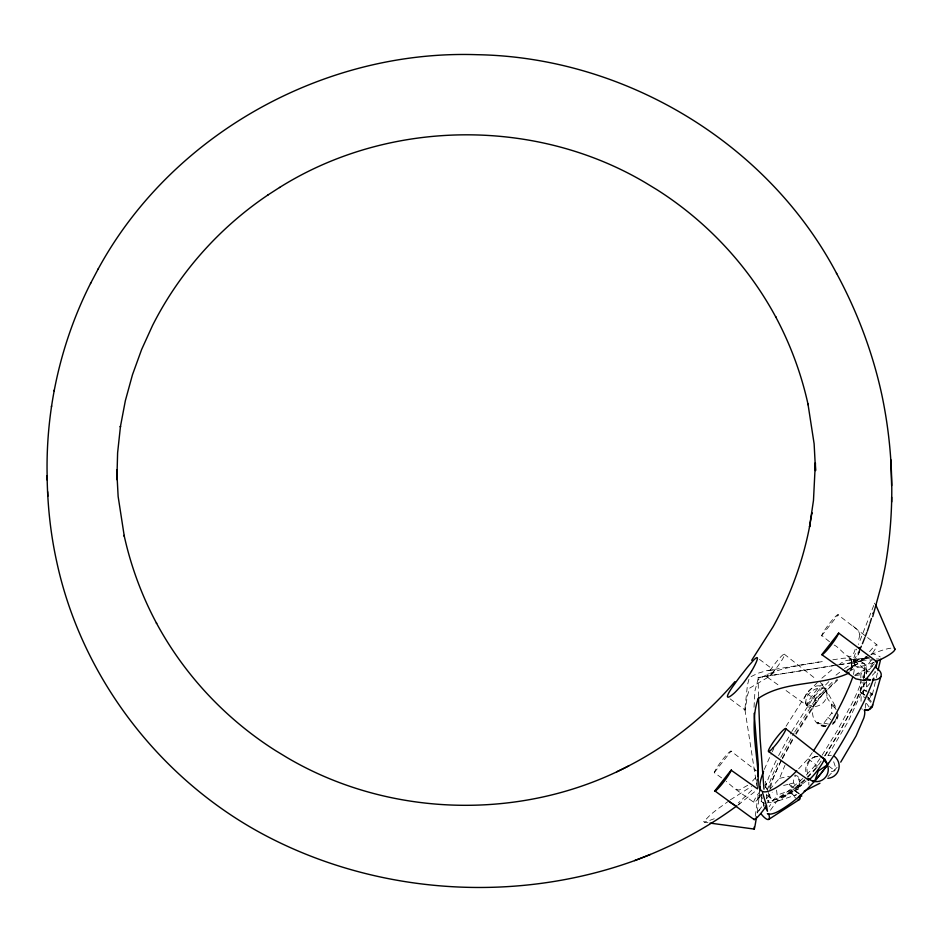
<?xml version="1.0" encoding="UTF-8"?>
<svg xmlns="http://www.w3.org/2000/svg" width="942" height="942" viewBox="0 0 942 942"><rect width="100%" height="100%" fill="white"/><g stroke="black" fill="none" stroke-linecap="round" stroke-linejoin="round"><path stroke-width="0.71" stroke-dasharray="4.71 3.53" d="M837.544 713.471L836.767 719.229L832.634 724.351M754.024 707.289L754.978 690.663L757.933 679.712C777.856 666.677 802.996 665.523 825.71 660.884M860.8 679.217L860.552 692.37L864.473 695.149M863.484 680.842L863.567 676.497L873.988 661.484M861.023 701.272L861.247 693.324L871.903 681.09M863.991 694.76L863.084 694.089L863.425 683.739M860.823 677.91L860.917 674.602L872.457 658.458M864.191 681.996L863.331 696.986M864.426 677.074L864.603 672.882A211.067 27.542 -53.1 0 0 863.143 668.267C855.725 660.071 848.813 657.08 839.911 663.992M832.822 659.8C844.032 658.34 857.291 653.677 850.343 671.187M776.549 790.126L777.197 795.13L769.178 806.635M859.869 634.826L858.032 642.562M825.639 726.506A12.352 11.316 -29.5 0 1 818.633 724.516C809.025 717.415 812.64 705.311 816.938 696.397L826.075 690.156L822.378 685.387L822.272 686.553L822.637 685.788A13.212 1.719 -53.1 0 0 814.806 692.205A13.212 1.719 -53.1 0 0 807.094 705.582L784.898 689.732M865.215 708.231L865.757 702.461M744.969 708.443L747.43 685.069L749.031 679.029L750.809 676.756L757.709 673.33L766.352 670.751L818.869 661.943M870.655 693.3L871.48 694.325L869.961 698.057L868.065 697.48M783.591 785.451L789.62 784.015L793.847 788.16L796.108 788.901L797.662 788.36L799.287 785.051L798.533 778.598C801.854 780.694 803.185 788.843 797.144 785.251C789.372 785.357 795.495 769.167 799.052 778.681A12.352 5.876 66.2 0 1 797.945 789.314L767.094 802.937M831.339 771.757L834.895 770.733L835.342 766.658L833.399 760.959M855.583 665.476L853.216 659.977L856.702 649.097M757.321 779.199L756.685 784.121A211.067 27.542 -53.1 0 1 757.168 779.081M817.044 722.997L817.715 722.455L820.141 723.88L823.803 723.15L831.821 712.941L831.633 704.404L827.041 697.881L827.347 694.172L826.099 690.192L813.358 706.418L808.837 707.207L805.799 703.898L807.094 705.582M872.316 675.32L875.448 672.011L875.848 670.268M872.41 694.454L876.025 678.982M876.354 677.569L877.673 671.94M853.511 674.437L854.971 665.664L853.511 661.037M764.904 785.428L766.117 783.932L764.598 778.904M829.525 641.737L821.659 635.438A14.354 1.872 -53.1 0 1 829.455 623.474A14.354 1.872 -53.1 0 1 837.791 614.631L876.849 644.717A13.212 1.719 -53.1 0 1 872.374 653.465M769.779 789.443L779.529 778.304L784.957 765.293M861.247 693.324L848.271 721.325L828.042 755.508L828.465 758.286M764.327 769.414L771.639 752.905M873.729 605.482L858.515 644.422M859.858 650.769L850.567 670.904M721.619 777.892L714.248 772.628L714.778 771.357A14.354 1.872 -53.1 0 1 723.056 759.04A14.354 1.872 -53.1 0 1 730.921 751.033L756.261 770.721M858.398 654.231L859.516 651.723M855.218 649.262C850.379 666.1 841.877 648.496 834.129 645.034M871.48 694.325L869.807 695.208M765.281 803.349A12.352 5.876 66.2 0 1 758.628 798.215L760.512 794.377M859.987 649.144L854.582 659.259L853.216 659.977M772.193 751.822L773.818 748.584M782.366 757.98L793.788 736.762M781.236 761.054L778.021 767.436A246.368 32.146 -53.1 0 0 772.581 779.105A243.201 31.734 -53.1 0 0 768.484 789.243M778.598 755.649L791.092 732.735M780.812 757.297L794.024 733.123M853.287 665.452L850.449 670.751M874.376 604.01L874.835 603.127M782.413 758.805L792.811 739.811M761.536 796.897L761.101 804.127M786.075 726.247L806.917 693.465L817.338 682.467M795.707 733.477L816.561 700.695L837.356 679.182M796.037 734.265L819.705 697.21M791.81 731.463L813.794 696.927L830.161 680.301M794.695 731.993L816.008 698.587L833.423 680.984M822.142 755.248L836.979 731.169L852.133 703.144A219.38 28.625 -53.1 0 0 861.365 681.678M825.062 755.802L839.192 732.829L854.347 704.804A219.38 28.625 -53.1 0 0 863.567 683.339M824.568 755.955L840.464 729.979L852.981 706.606A208.512 27.212 -53.1 0 0 859.457 692.276A211.55 27.601 -53.1 0 0 863.06 682.055M847.8 656.421L853.287 660.342L864.497 658.588L865.486 657.104M864.497 658.588L865.71 656.986L872.151 653.583A12.352 2.449 13.2 0 1 880.205 656.927M799.263 793.706L795.896 791.009L779.846 797.014L769.838 811.074M806.611 774.689L814.995 765.716L819.823 758.687M798.628 768.825L808.059 758.816L813.547 750.88M807.282 777.044L817.703 766.046L822.39 759.24M758.852 810.721L761.748 806.623L760.63 808.071A13.212 1.719 -53.1 0 0 755.449 815.819M755.708 777.503L751.351 782.366M714.248 772.628L731.122 751.08M821.471 635.98L838.345 614.525M807.459 705.428L807.329 704.545L822.378 685.387M854.641 675.355L859.869 671.776L866.852 669.385M801.489 785.334L796.308 788.866M751.834 790.185L738.351 802.949M872.374 666.088L869.454 669.397L870.585 667.972A13.212 1.719 -53.1 0 1 874.364 663.769M758.628 798.215L761.548 794.907L760.418 796.32A13.212 1.719 -53.1 0 1 753.753 802.266L734.595 788.584L726.282 781.401M863.72 684.893L866.628 681.596M816.278 768.378L807.871 777.291M837.12 767.377L827.37 777.232M766.564 798.333L772.204 792.222M765.128 784.98L766.117 783.932M822.072 694.631L838.592 679.264M834.836 721.089L836.637 717.828L837.049 712.152M832.681 723.15L834.117 721.784M804.574 779.599L791.092 791.115L781.931 797.132A208.512 27.212 -53.1 0 1 775.231 799.581A211.55 27.601 -53.1 0 1 771.121 798.475L765.764 794.459M856.773 674.307L862.872 672.176L870.797 671.575M802.808 778.469L788.372 791.044L777.338 798.427A219.38 28.625 -53.1 0 1 767.777 800.9M805.021 780.129L790.585 792.705L779.552 800.088A219.38 28.625 -53.1 0 1 767.518 800.641M821.86 678.216L833.529 668.396M806.105 781.036L790.385 793.317L779.423 798.333M737.998 805.045L756.603 790.208M836.001 675.167L843.443 669.35M846.893 670.916L861.977 660.483A246.368 32.146 -53.1 0 1 867.582 658.081M747.76 785.275L738.975 790.161L734.595 788.584M729.238 800.665L722.314 805.693A31.475 5.652 -34.2 0 0 710.362 814.854L703.662 821.765L708.655 822.908M739.965 803.526L738.21 804.774M730.344 799.852L751.575 786.405M844.456 668.596L851.45 664.204A219.38 28.625 -53.1 0 1 862.707 677.439M846.67 670.257L853.664 665.864A219.38 28.625 -53.1 0 1 865.875 675.343M849.554 671.222L852.333 669.609A208.512 27.212 -53.1 0 1 859.022 667.148A211.55 27.601 -53.1 0 1 863.143 668.267M714.236 818.751L704.381 822.331M817.091 756.402C808.436 757.015 803.173 767.683 806.929 775.219M815.866 756.508C807.989 758.687 805.116 768.389 808.201 775.396M853.287 660.342L856.525 660.589L866.652 657.728M798.875 793.659L793.364 789.29L777.197 795.13M855.265 675.708L860.917 674.602M785.498 795.919L779.846 797.014M794.483 795.437L796.496 794.742L774.018 802.372M793.199 783.073L789.62 784.015M779.529 778.304L789.42 776.314M794.495 775.325L795.613 775.101M758.451 696.574L758.122 677.569L838.356 664.875M839.793 664.64L856.984 661.92M758.122 677.569L837.532 664.993M838.969 664.769L859.186 661.567M768.083 670.433L772.817 670.151L774.948 671.387L770.379 675.897L749.856 688.001L747.595 694.89L745.051 710.056L730.085 698.834M874.4 659.741L856.525 660.589M849.39 659.942L867.146 657.893M864.603 658.623L869.407 658.128M814.583 756.909L818.009 756.603M826.581 725.481L821.86 725.093L817.715 722.455M828.042 755.508L831.397 755.307M819.681 685.788L816.773 685.894C810.98 687.695 805.869 692.429 804.527 698.481L805.681 703.639M860.552 692.37L864.803 694.949M795.79 791.021L793.364 789.29M828.477 724.068L823.803 723.15M874.612 671.846L875.448 672.011M825.734 726.376L822.225 725.693L817.915 722.667M863.331 696.762L865.545 697.751M863.225 690.251L866.299 691.228M865.71 656.986L869.454 657.916M863.272 690.086L863.602 690.168A12.352 2.449 13.2 0 1 867.029 691.263M831.291 705.158L834.789 707.619L836.767 710.633M831.633 704.404L833.67 705.358A12.352 11.316 -29.5 0 1 836.237 707.831L826.923 691.369M807.329 704.545L814.347 706.535A12.352 11.316 -29.5 0 0 826.511 691.028L824.933 687.86M861.553 708.761L862.519 709.208M869.596 698.552L868.006 697.563M825.581 689.002C816.196 684.387 801.724 695.797 807 706.005M767.377 677.216L780.223 686.4M850.049 658.446L850.167 658.529A211.067 27.542 -53.1 0 1 851.592 663.121M862.436 662.438L864.65 664.098M865.969 695.808L869.442 698.422M867.582 698.952L871.209 702.756M813.794 696.927L816.008 698.587M806.917 693.465L816.561 700.695M759.464 659.353L774.418 670.574M827.794 717.357L830.926 719.712M828.654 766.023L834.918 770.721M808.059 758.816L817.703 766.046M814.995 765.716L817.209 767.377M793.953 790.185L798.592 793.659M784.239 654.137L815.843 679.017M820.352 682.573L822.613 684.351M852.851 625.818L858.468 630.775L859.869 634.743M831.821 712.941L832.575 713.636M754.083 769.013L755.99 770.992M794.389 796.367L789.737 790.526M834.789 707.619L836.131 709.62M866.393 703.309L869.207 707.053M863.567 676.497L864.12 678.075M862.495 693.206L863.084 694.089M789.314 784.309L789.478 784.592A12.352 5.876 66.2 0 0 797.945 789.314M765.54 786.523L767.106 789.478L766.023 784.203M789.42 790.491L789.596 790.774A12.352 3.627 57 0 0 796.284 798.498M744.957 708.537L745.051 710.056M763.609 803.102L764.15 805.763M761.36 794.153L764.233 808.154M744.981 709.868L756.838 786.017M866.581 669.315L866.616 676.297M866.64 681.878L866.675 690.251M765.41 787.759A219.38 28.625 -53.1 0 1 776.655 759.499M766.882 798.898A219.38 28.625 -53.1 0 1 766.788 793.882M767.341 790.609A219.38 28.625 -53.1 0 1 778.269 762.396M808.931 785.027A122.648 16.002 -53.1 0 1 808.884 782.213M838.25 714.554A12.352 11.316 -29.5 0 1 832.846 724.068M869.584 651.64A13.212 1.719 -53.1 0 1 876.849 644.717M878.968 658.929A12.352 2.449 13.2 0 1 876.425 658.929M869.807 692.417A12.352 2.449 13.2 0 1 870.42 695.502M753.753 802.266A13.212 1.719 -53.1 0 1 758.969 792.728M768.201 792.293A12.352 5.876 66.2 0 1 768.389 801.43M868.159 698.552A12.352 7.053 16 0 1 871.303 701.496M759.735 791.245A21.336 0.695 -82.3 0 1 756.815 814.677M755.296 816.231A21.336 0.695 -82.3 0 1 758.651 792.587M874.223 662.273A21.336 4.145 -23.3 0 1 855.984 666.194A21.336 4.145 -23.3 0 1 866.64 656.845M870.797 654.796A21.336 4.145 -23.3 0 1 892.922 648.096M781.283 760.123A208.512 27.212 -53.1 0 0 774.795 774.454A211.55 27.601 -53.1 0 0 770.897 785.793M771.109 798.475A211.067 27.542 -53.1 0 1 769.661 793.847M770.191 788.843A211.067 27.542 -53.1 0 1 770.897 785.793M851.592 663.215A211.067 27.542 -53.1 0 1 850.355 671.281M864.603 672.977A211.067 27.542 -53.1 0 1 864.073 677.981M771.486 673.86A14.354 1.872 -53.1 0 0 784.556 654.537A14.354 1.872 -53.1 0 0 771.392 668.643A14.354 1.872 -53.1 0 0 771.486 673.86"/><path stroke-width="1.41" d="M757.921 776.502L758.322 764.692L754.13 713.318M815.348 462.993L813.476 500.426L809.519 526.931L811.933 512.766L811.769 513.72M836.437 273.145L836.731 273.663C857.173 311.59 872.563 352.261 881.736 394.38L881.947 395.357C893.77 451.819 895.112 510.646 885.033 567.473L881.488 584.699L872.716 616.704M876.331 667.089L876.472 664.346M869.784 709.173L867.476 710.445L864.485 709.715M90.773 282.977L90.503 283.507C59.888 344.089 45.028 412.384 47.265 480.196M54.106 390.977L54.283 390.012M51.421 406.85L51.598 405.884M809.696 525.977C802.949 561.185 790.538 595.273 773.158 626.63L751.681 660.307M878.003 670.539L880.629 659.282M827.9 763.091L827.406 765.21L814.665 781.436L812.557 780.647M872.904 613.631L873.069 613.007M872.186 706.818L880.852 676.556M757.462 788.854L731.263 770.285A14.354 1.872 -53.1 0 1 723.456 782.249A14.354 1.872 -53.1 0 1 715.119 791.092L754.153 819.587M763.573 771.357C748.042 810.991 785.781 783.249 796.744 770.662M852.71 677.145C843.326 703.462 828.465 727.412 813.547 750.88M877.249 662.026L838.663 633.095L821.801 654.643L855.795 678.852L862.825 680.265L864.886 680.371L866.098 678.876L870.632 679.865L864.98 680.089M814.63 781.424L818.245 771.039L827.323 764.869M867.323 631.246L868.312 628.314A31.475 2.119 -71.8 0 0 869.513 624.64M865.357 636.321L866.84 632.518M862.413 643.727L864.874 637.593M838.663 633.095L838.144 634.366A14.354 1.872 -53.1 0 1 829.867 646.683A14.354 1.872 -53.1 0 1 821.989 654.69L821.801 654.643M860.446 648.167L861.377 646.2M98.062 269.224L98.333 268.705C171.738 134.011 324.283 49.443 477.111 54.695C624.534 57.179 767.824 142.795 836.731 273.663M762.502 792.587L766.505 805.704L765.516 807.188A13.212 1.719 -53.1 0 1 754.047 818.987M90.503 283.507L98.333 268.705M799.334 798.168L799.464 795.719M840.723 762.125L856.101 735.926L863.838 717.945A122.648 16.002 -53.1 0 0 864.273 710.221M766.399 805.681L765.293 807.306L767.483 811.286L766.505 805.704M731.451 769.744L714.578 791.198M870.514 707.477L871.279 706.5M734.937 681.631C702.555 719.676 661.908 750.562 616.692 771.804M864.886 680.371L865.875 679.323A13.212 1.719 -53.1 0 0 874.706 667.595A13.212 1.719 -53.1 0 0 876.778 661.908M849.178 672.941C820.871 686.424 785.063 680.077 758.263 698.469C747.972 726.376 760.524 762.973 757.815 788.136M736.856 805.857C705.676 828.854 671.116 847.141 634.79 860.541L634.59 860.623C515.651 903.637 378.531 894.641 266.421 836.013C160.835 780.706 81.389 677.745 56.555 560.973L56.343 560.007C50.338 532.289 47.453 503.958 47.112 475.604M268.223 194.794C219.415 227.587 179.074 272.909 152.569 325.437L141.641 349.458L132.469 374.763L125.357 400.691L120.341 427.067L120.494 426.161L117.609 452.843L116.879 479.655L116.714 469.705L118.139 496.493L124.285 536.257L124.109 535.362C130.82 566.036 141.806 595.744 156.631 623.416L156.372 622.933C184.232 674.743 225.739 718.981 275.382 750.491L286.827 757.45C389.623 818.162 523.116 821.283 628.797 765.846M819.94 783.238L804.162 791.198M768.707 819.422L799.452 799.487M267.999 194.923L279.692 187.399M279.491 187.529C388.457 119.069 534.691 117.126 645.423 182.701L656.868 189.66C706.512 221.158 748.019 265.409 775.878 317.218L775.619 316.736C790.456 344.431 801.442 374.174 808.154 404.872L807.965 403.965L814.123 443.788L815.548 470.611L815.383 462.899M634.59 860.623L650.404 854.465M848.353 672.541L844.962 671.316M864.732 710.303L864.862 710.303A12.352 7.053 16 0 0 872.586 704.64M710.068 823.096L754.212 829.066M820.364 756.532L825.121 759.311L827.312 764.822M734.89 805.28L729.296 801.842M808.625 778.916L811.933 780.847L815.654 781.648A12.352 12.105 73 0 0 827.83 766.14L826.24 762.62L823.673 759.747M768.672 751.586L808.389 779.952M801.23 795.637L801.795 796.037L800.429 794.777M801.089 795.531L800.3 794.86M785.546 728.507L823.909 758.71A13.212 1.719 -53.1 0 1 816.196 772.099A13.212 1.719 -53.1 0 1 808.366 778.516M858.763 647.472L859.905 648.579M859.916 648.591L860.128 649.403M875.683 604.693L894.9 649.238M763.974 789.149L760.076 738.116L758.475 698.034M890.814 459.708L891.638 485.589M47.653 491.677L47.795 496.281M891.638 497.176L891.65 501.98M871.456 618.458A31.475 2.119 -71.8 0 1 869.913 623.392M834.565 756.426A12.352 12.105 73 0 1 827.806 778.316M761.054 813.853A12.352 3.627 57 0 0 768.119 819.564A12.352 3.627 57 0 0 768.578 813.758L767.377 813.653A243.201 31.734 -53.1 0 0 770.886 814.041A246.368 32.146 -53.1 0 0 778.787 811.144C819.375 787.547 841.795 744.451 862.742 704.192A246.368 32.146 -53.1 0 0 870.396 687.248A243.201 31.734 -53.1 0 0 873.74 678.158L872.834 680.006L873.517 680.053A12.352 7.053 16 0 0 881.194 675.496A12.352 7.053 16 0 0 875.813 667.654M800.076 796.496A12.352 3.627 57 0 1 798.133 799.499M759.9 786.782A21.336 0.695 -82.3 0 1 759.735 791.245M756.485 816.879A21.336 0.695 -82.3 0 1 754.177 827.076M894.394 648.437A21.336 4.145 -23.3 0 1 875.318 661.826M751.422 671.399L751.398 671.434A24.622 3.191 -54.3 0 1 743.309 683.091A24.622 3.356 -52 0 1 734.736 692.664A24.574 3.497 -49.8 0 1 727.448 696.444A24.574 3.379 -49.7 0 1 734.56 684.116L734.583 684.08A24.622 3.226 -52 0 1 743.12 672.765A24.622 3.073 -54.2 0 1 751.245 662.862L751.269 662.838A24.574 2.897 -56.4 0 1 757.427 658.246A24.574 3.026 -56.5 0 1 751.422 671.399M772.781 748.219A14.354 1.872 -53.1 0 0 785.852 728.908A14.354 1.872 -53.1 0 0 772.687 743.014A14.354 1.872 -53.1 0 0 772.781 748.219"/></g></svg>
